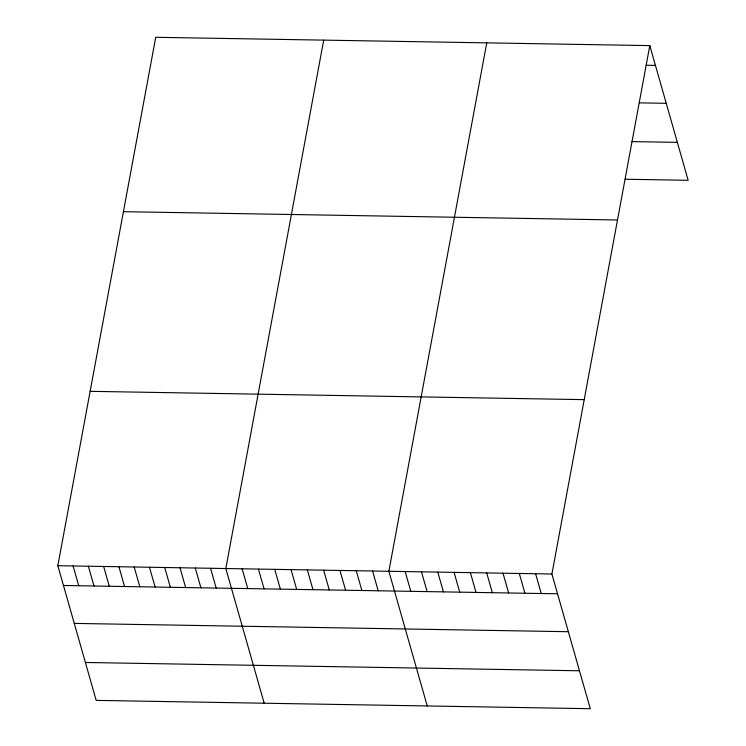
<?xml version="1.0" encoding="UTF-8"?>
<svg xmlns="http://www.w3.org/2000/svg" width="746" height="746" viewBox="0 0 746 746"><rect width="100%" height="100%" fill="white"/><g stroke="black" fill="none" stroke-linecap="round" stroke-linejoin="round"><path stroke-width="1.12" d="M649.803 45.609L551.909 574.019L590.273 708.7L96.197 700.391L57.834 565.71L155.727 37.3L649.803 45.609L688.166 180.29L625.279 179.236M323.708 40.125L225.824 568.536L264.187 703.217M486.756 42.867L388.862 571.277L427.234 705.958M646.12 65.238L655.436 65.396M639.453 102.855L666.234 103.312M631.946 141.609L677.368 142.374M123.416 211.678L617.502 219.986M90.135 391.333L584.211 399.642M57.834 565.71L551.909 574.019M63.466 585.489L557.542 593.797M74.264 623.404L568.349 631.713M85.398 662.476L579.474 670.785M535.609 573.749L541.242 593.527M519.3 573.469L524.932 593.247M503 573.198L508.632 592.977M486.69 572.919L492.323 592.706M470.39 572.648L476.023 592.427M454.081 572.378L459.713 592.156M437.781 572.098L443.413 591.876M421.471 571.828L427.113 591.606M405.171 571.548L410.804 591.336M372.562 570.998L378.194 590.785M356.252 570.727L361.894 590.506M339.952 570.457L345.584 590.235M323.643 570.177L329.284 589.965M307.343 569.907L312.975 589.685M291.033 569.627L296.675 589.415M274.733 569.357L280.365 589.135M258.424 569.086L264.065 588.864M242.124 568.806L247.756 588.585M210.549 568.275L216.181 588.053M195.275 568.023L200.907 587.801M180 567.762L185.642 587.54M164.735 567.51L170.368 587.288M149.461 567.249L155.093 587.027M134.187 566.988L139.828 586.776M118.922 566.736L124.554 586.515M103.647 566.475L109.28 586.263M88.373 566.223L94.015 586.002M73.108 565.962L78.74 585.75"/></g></svg>
